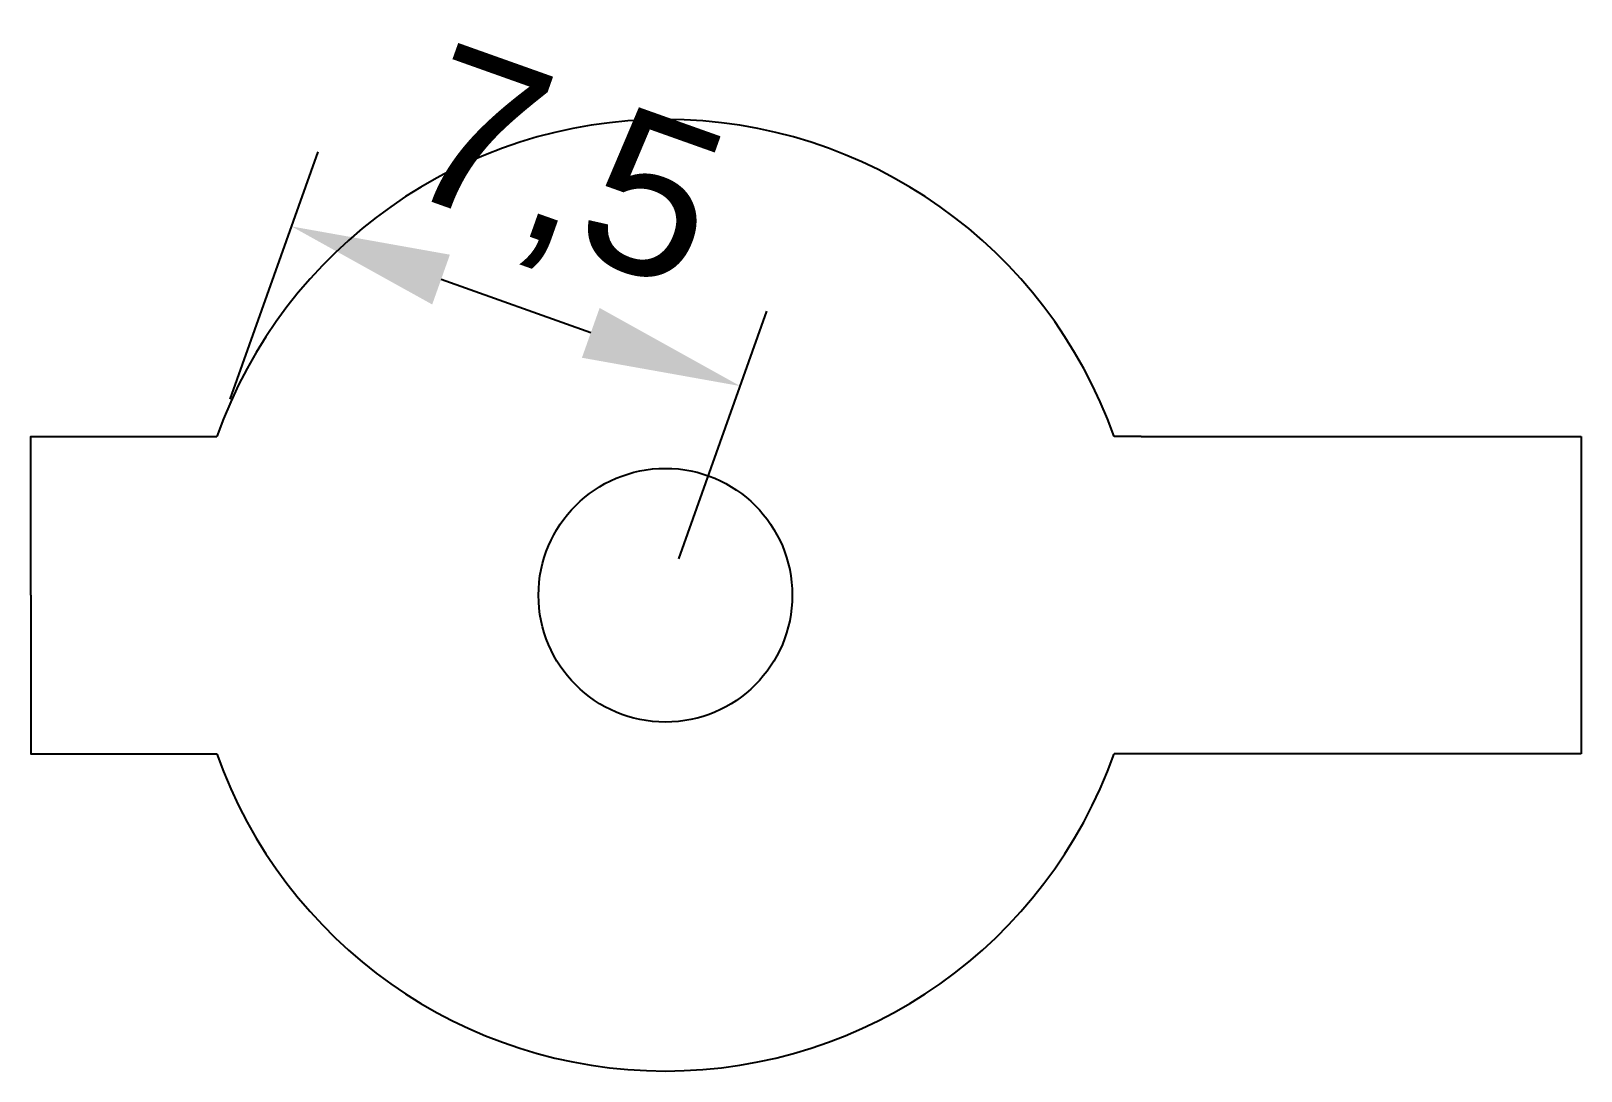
# Model space of a CAD drawing. Header units: millimetres. Extents: x -10 to 14.4, y -7.5 to 8.9.
import ezdxf

# ---------------------------------------------------------------- set-up
doc = ezdxf.new("R2010")
doc.units = ezdxf.units.MM
doc.styles.get("Standard").update_dxf_attribs({"font": 'arial.ttf'})
doc.dimstyles.new('ISO-25', dxfattribs={"dimtxt": 2.5, "dimasz": 2.5, "dimexe": 1.25, "dimexo": 0.625, "dimtad": 1, "dimtxsty": 'Standard', "dimcen": 2.5, "dimadec": 0, "dimazin": 0, "dimtfac": 1, "dimtmove": 0, "dimatfit": 3, "dimfxl": 1, "dimarcsym": 0})

# ---------------------------------------------------------------- blocks, each defined once
blk = doc.blocks.new('*D4')
at = {"color": 0, "lineweight": -2, "transparency": 16777216}
for p, q in [((-6.861, 3.089), (-5.473, 6.991)), ((-1.177, 4.135), (-3.536, 4.975)), ((0.209, 0.572), (1.598, 4.475))]:
    blk.add_line(p, q, dxfattribs=at)
at = {"color": 0, "transparency": 16777216}
for points in [[(-3.397, 5.368), (-3.676, 4.583), (-5.892, 5.813)], [(-1.037, 4.528), (-1.316, 3.743), (1.179, 3.297)]]:
    blk.add_solid(points, dxfattribs=at)
at = {"layer": 'Defpoints', "color": 0, "transparency": 16777216}
for p in [(-5.892, 5.813), (-7.071, 2.5), (-0.001, -0.016)]:
    blk.add_point(p, dxfattribs=at)
at = {"color": 0, "transparency": 16777216, "insert": (-1.645, 6.555), "char_height": 2.5, "attachment_point": 5, "rotation": 340.4085}
blk.add_mtext('7,5', dxfattribs=at)

msp = doc.modelspace()

# ---------------------------------------------------------------- linework, layer by layer
for p, q in [((-7.5, 2.5), (-7.071, 2.5)), ((7.5, 2.5), (7.071, 2.5)), ((9.432, 2.5), (14.432, 2.5)), ((14.432, 2.5), (14.432, -2.5)), ((-7.5, -2.5), (-7.071, -2.5)), ((7.5, -2.5), (7.071, -2.5)), ((14.432, -2.5), (9.432, -2.5))]:
    msp.add_line(p, q)
for points in [[(-10, 0), (-10, 2.5), (-7.5, 2.5)], [(7.5, 2.5), (9.432, 2.5)], [(-10, 0), (-10, -2.5), (-7.5, -2.5)], [(9.432, -2.5), (7.5, -2.5)]]:
    msp.add_lwpolyline(points)
msp.add_circle((0, 0), 2)
for start, end in [(19.4712, 160.5288), (199.4712, 340.5288)]:
    msp.add_arc((0, 0), 7.5, start, end)

# ---------------------------------------------------------------- dimensions: what is measured, and where the dimension line sits
dim = msp.add_aligned_dim(p1=(-0.001, -0.016), p2=(-7.071, 2.5), distance=-3.517, dimstyle='ISO-25')
dim.commit()
dim.dimension.update_dxf_attribs({"geometry": '*D4', "text_midpoint": (-1.645, 6.555)})

doc.saveas('drawing.dxf')
